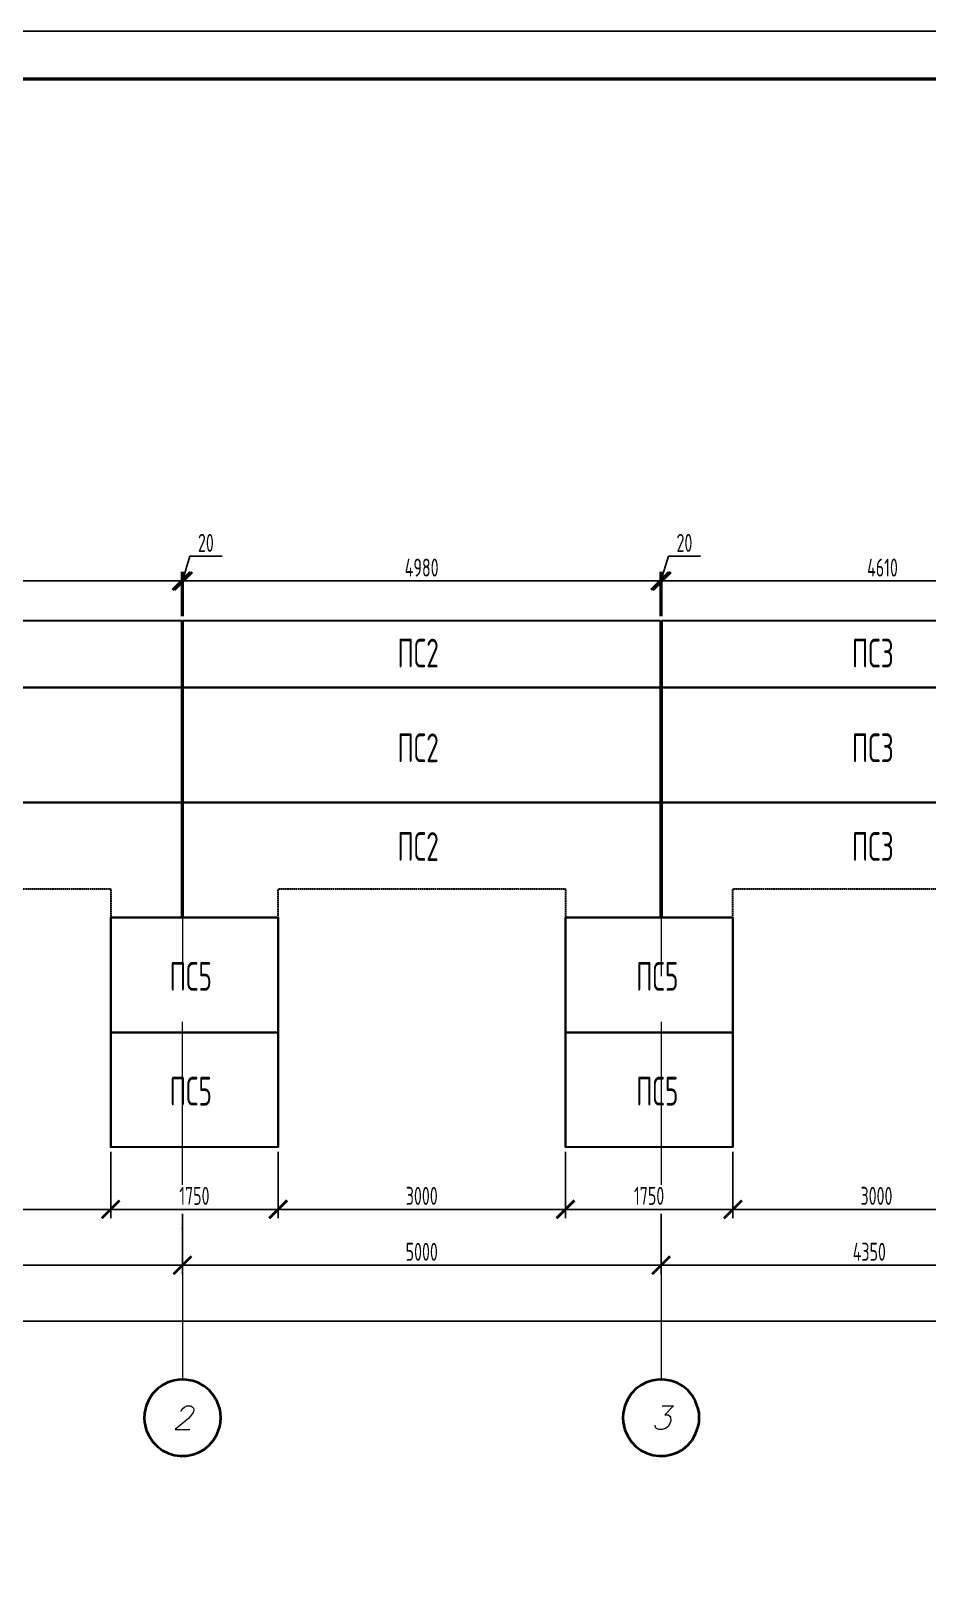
# Model space of a CAD drawing. Header units: millimetres. Extents: x 148937 to 2048786, y 870 to 351006.
# Drawn here: x 657966 to 667333, y 252734 to 268991 of the extents above; entities that cross this region are included whole.
import ezdxf
from ezdxf.enums import TextEntityAlignment as Align

# ---------------------------------------------------------------- set-up
doc = ezdxf.new("R2010")
doc.units = ezdxf.units.MM
doc.linetypes.add('_ШТР__2__1_', pattern=[3, 2, -1])
doc.layers.get('Defpoints').update_dxf_attribs({"color": 4})
doc.layers.add('PDF _Геометрия', color=7, linetype='Continuous')
doc.layers.add('PDF _Сплошная заливка', color=7, linetype='Continuous', true_color=0x007eff)
doc.layers.add('Размер', color=72, linetype='Continuous', lineweight=0)
doc.layers.add('Текстовые примечания', color=52, linetype='Continuous', lineweight=25)
doc.styles.add('_PP_Text Style', font='cs_gost2304.shx', dxfattribs={"width": 0.8})
doc.styles.add('М2.5', font='isocpeui.ttf', dxfattribs={"height": 2.5})
doc.styles.add('М3', font='isocpeui.ttf', dxfattribs={"height": 3})
doc.dimstyles.new('_PP_DIM Style', dxfattribs={"dimtxt": 2.5, "dimasz": 2.5, "dimexe": 1.25, "dimexo": 0.625, "dimtad": 1, "dimdec": 0, "dimrnd": 0.001, "dimtxsty": '_PP_Text Style', "dimblk": 'ARCHTICK', "dimcen": 2.5, "dimdle": 2, "dimadec": 0, "dimazin": 2, "dimtfac": 0.75, "dimtdec": 0, "dimtmove": 1, "dimatfit": 3, "dimfxl": 1, "dimtfill": 1, "dimtolj": 1, "dimarcsym": 0})

# ---------------------------------------------------------------- blocks, each defined once
blk = doc.blocks.new('_ArchTick')
at = {"color": 0, "linetype": 'ByBlock', "const_width": 0.15}
blk.add_lwpolyline([(-0.5, -0.5), (0.5, 0.5)], dxfattribs=at)
blk = doc.blocks.new('*D276')
at = {"layer": 'Defpoints', "color": 0, "ltscale": 75, "transparency": 16777216}
for p in [(654546, 256103), (699543, 256103), (654546, 255519)]:
    blk.add_point(p, dxfattribs=at)
at = {"layer": 'Размер', "color": 0, "lineweight": -2, "ltscale": 75, "transparency": 16777216}
for p, q in [((654546, 256056), (654546, 255425)), ((699543, 256056), (699543, 255425)), ((699693, 255519), (654396, 255519))]:
    blk.add_line(p, q, dxfattribs=at)
at = {"layer": 'Размер', "color": 0, "lineweight": -2, "ltscale": 75, "transparency": 16777216, "xscale": 187.5, "yscale": 187.5, "zscale": 187.5, "rotation": 180}
blk.add_blockref('_ArchTick', (654546, 255519), dxfattribs=at)
at = {"layer": 'Размер', "color": 0, "lineweight": -2, "ltscale": 75, "transparency": 16777216, "xscale": 187.5, "yscale": 187.5, "zscale": 187.5}
blk.add_blockref('_ArchTick', (699543, 255519), dxfattribs=at)
at = {"layer": 'Размер', "color": 0, "ltscale": 75, "transparency": 16777216, "insert": (677044, 255659), "char_height": 187.5, "attachment_point": 5, "style": '_PP_Text Style', "bg_fill": 3, "box_fill_scale": 1.1, "bg_fill_color": 256, "bg_fill_true_color": 13158600, "bg_fill_transparency": 0}
blk.add_mtext('\\A1;45000', dxfattribs=at)
blk = doc.blocks.new('*D243')
at = {"layer": 'Defpoints', "color": 0, "ltscale": 75, "transparency": 16777216}
for p in [(664546, 256687), (668896, 256687), (664546, 256103)]:
    blk.add_point(p, dxfattribs=at)
at = {"layer": 'Размер', "color": 0, "lineweight": -2, "ltscale": 75, "transparency": 16777216}
for p, q in [((664546, 256640), (664546, 256009)), ((668896, 256640), (668896, 256009)), ((669046, 256103), (664396, 256103))]:
    blk.add_line(p, q, dxfattribs=at)
at = {"layer": 'Размер', "color": 0, "lineweight": -2, "ltscale": 75, "transparency": 16777216, "xscale": 187.5, "yscale": 187.5, "zscale": 187.5, "rotation": 180}
blk.add_blockref('_ArchTick', (664546, 256103), dxfattribs=at)
at = {"layer": 'Размер', "color": 0, "lineweight": -2, "ltscale": 75, "transparency": 16777216, "xscale": 187.5, "yscale": 187.5, "zscale": 187.5}
blk.add_blockref('_ArchTick', (668896, 256103), dxfattribs=at)
at = {"layer": 'Размер', "color": 0, "ltscale": 75, "transparency": 16777216, "insert": (666721, 256244), "char_height": 187.5, "attachment_point": 5, "style": '_PP_Text Style', "bg_fill": 3, "box_fill_scale": 1.1, "bg_fill_color": 256, "bg_fill_true_color": 13158600, "bg_fill_transparency": 0}
blk.add_mtext('\\A1;4350', dxfattribs=at)
blk = doc.blocks.new('*D244')
at = {"layer": 'Defpoints', "color": 0, "ltscale": 75, "transparency": 16777216}
for p in [(659546, 256687), (664546, 256687), (659546, 256103)]:
    blk.add_point(p, dxfattribs=at)
at = {"layer": 'Размер', "color": 0, "lineweight": -2, "ltscale": 75, "transparency": 16777216}
for p, q in [((659546, 256640), (659546, 256009)), ((664546, 256640), (664546, 256009)), ((664696, 256103), (659396, 256103))]:
    blk.add_line(p, q, dxfattribs=at)
at = {"layer": 'Размер', "color": 0, "lineweight": -2, "ltscale": 75, "transparency": 16777216, "xscale": 187.5, "yscale": 187.5, "zscale": 187.5, "rotation": 180}
blk.add_blockref('_ArchTick', (659546, 256103), dxfattribs=at)
at = {"layer": 'Размер', "color": 0, "lineweight": -2, "ltscale": 75, "transparency": 16777216, "xscale": 187.5, "yscale": 187.5, "zscale": 187.5}
blk.add_blockref('_ArchTick', (664546, 256103), dxfattribs=at)
at = {"layer": 'Размер', "color": 0, "ltscale": 75, "transparency": 16777216, "insert": (662046, 256244), "char_height": 187.5, "attachment_point": 5, "style": '_PP_Text Style', "bg_fill": 3, "box_fill_scale": 1.1, "bg_fill_color": 256, "bg_fill_true_color": 13158600, "bg_fill_transparency": 0}
blk.add_mtext('\\A1;5000', dxfattribs=at)
blk = doc.blocks.new('*D245')
at = {"layer": 'Defpoints', "color": 0, "ltscale": 75, "transparency": 16777216}
for p in [(654546, 256687), (659546, 256687), (654546, 256103)]:
    blk.add_point(p, dxfattribs=at)
at = {"layer": 'Размер', "color": 0, "lineweight": -2, "ltscale": 75, "transparency": 16777216}
for p, q in [((654546, 256640), (654546, 256009)), ((659546, 256640), (659546, 256009)), ((659696, 256103), (654396, 256103))]:
    blk.add_line(p, q, dxfattribs=at)
at = {"layer": 'Размер', "color": 0, "lineweight": -2, "ltscale": 75, "transparency": 16777216, "xscale": 187.5, "yscale": 187.5, "zscale": 187.5, "rotation": 180}
blk.add_blockref('_ArchTick', (654546, 256103), dxfattribs=at)
at = {"layer": 'Размер', "color": 0, "lineweight": -2, "ltscale": 75, "transparency": 16777216, "xscale": 187.5, "yscale": 187.5, "zscale": 187.5}
blk.add_blockref('_ArchTick', (659546, 256103), dxfattribs=at)
at = {"layer": 'Размер', "color": 0, "ltscale": 75, "transparency": 16777216, "insert": (657046, 256244), "char_height": 187.5, "attachment_point": 5, "style": '_PP_Text Style', "bg_fill": 3, "box_fill_scale": 1.1, "bg_fill_color": 256, "bg_fill_true_color": 13158600, "bg_fill_transparency": 0}
blk.add_mtext('\\A1;5000', dxfattribs=at)
blk = doc.blocks.new('*D287')
at = {"layer": 'Defpoints', "color": 0, "ltscale": 75, "transparency": 16777216}
for p in [(665296, 257336), (668297, 257336), (665296, 256687)]:
    blk.add_point(p, dxfattribs=at)
at = {"layer": 'Размер', "color": 0, "lineweight": -2, "ltscale": 75, "transparency": 16777216}
for p, q in [((665296, 257289), (665296, 256594)), ((668297, 257289), (668297, 256594)), ((668447, 256687), (665146, 256687))]:
    blk.add_line(p, q, dxfattribs=at)
at = {"layer": 'Размер', "color": 0, "lineweight": -2, "ltscale": 75, "transparency": 16777216, "xscale": 187.5, "yscale": 187.5, "zscale": 187.5, "rotation": 180}
blk.add_blockref('_ArchTick', (665296, 256687), dxfattribs=at)
at = {"layer": 'Размер', "color": 0, "lineweight": -2, "ltscale": 75, "transparency": 16777216, "xscale": 187.5, "yscale": 187.5, "zscale": 187.5}
blk.add_blockref('_ArchTick', (668297, 256687), dxfattribs=at)
at = {"layer": 'Размер', "color": 0, "ltscale": 75, "transparency": 16777216, "insert": (666796, 256828), "char_height": 187.5, "attachment_point": 5, "style": '_PP_Text Style', "bg_fill": 3, "box_fill_scale": 1.1, "bg_fill_color": 256, "bg_fill_true_color": 13158600, "bg_fill_transparency": 0}
blk.add_mtext('\\A1;3000', dxfattribs=at)
blk = doc.blocks.new('*D288')
at = {"layer": 'Defpoints', "color": 0, "ltscale": 75, "transparency": 16777216}
for p in [(663547, 257336), (665296, 257336), (663547, 256687)]:
    blk.add_point(p, dxfattribs=at)
at = {"layer": 'Размер', "color": 0, "lineweight": -2, "ltscale": 75, "transparency": 16777216}
for p, q in [((663547, 257289), (663547, 256594)), ((665296, 257289), (665296, 256594)), ((665446, 256687), (663397, 256687))]:
    blk.add_line(p, q, dxfattribs=at)
at = {"layer": 'Размер', "color": 0, "lineweight": -2, "ltscale": 75, "transparency": 16777216, "xscale": 187.5, "yscale": 187.5, "zscale": 187.5, "rotation": 180}
blk.add_blockref('_ArchTick', (663547, 256687), dxfattribs=at)
at = {"layer": 'Размер', "color": 0, "lineweight": -2, "ltscale": 75, "transparency": 16777216, "xscale": 187.5, "yscale": 187.5, "zscale": 187.5}
blk.add_blockref('_ArchTick', (665296, 256687), dxfattribs=at)
at = {"layer": 'Размер', "color": 0, "ltscale": 75, "transparency": 16777216, "insert": (664421, 256828), "char_height": 187.5, "attachment_point": 5, "style": '_PP_Text Style', "bg_fill": 3, "box_fill_scale": 1.1, "bg_fill_color": 256, "bg_fill_true_color": 13158600, "bg_fill_transparency": 0}
blk.add_mtext('\\A1;1750', dxfattribs=at)
blk = doc.blocks.new('*D289')
at = {"layer": 'Defpoints', "color": 0, "ltscale": 75, "transparency": 16777216}
for p in [(660546, 257336), (663547, 257336), (660546, 256687)]:
    blk.add_point(p, dxfattribs=at)
at = {"layer": 'Размер', "color": 0, "lineweight": -2, "ltscale": 75, "transparency": 16777216}
for p, q in [((660546, 257289), (660546, 256594)), ((663547, 257289), (663547, 256594)), ((663697, 256687), (660396, 256687))]:
    blk.add_line(p, q, dxfattribs=at)
at = {"layer": 'Размер', "color": 0, "lineweight": -2, "ltscale": 75, "transparency": 16777216, "xscale": 187.5, "yscale": 187.5, "zscale": 187.5, "rotation": 180}
blk.add_blockref('_ArchTick', (660546, 256687), dxfattribs=at)
at = {"layer": 'Размер', "color": 0, "lineweight": -2, "ltscale": 75, "transparency": 16777216, "xscale": 187.5, "yscale": 187.5, "zscale": 187.5}
blk.add_blockref('_ArchTick', (663547, 256687), dxfattribs=at)
at = {"layer": 'Размер', "color": 0, "ltscale": 75, "transparency": 16777216, "insert": (662046, 256828), "char_height": 187.5, "attachment_point": 5, "style": '_PP_Text Style', "bg_fill": 3, "box_fill_scale": 1.1, "bg_fill_color": 256, "bg_fill_true_color": 13158600, "bg_fill_transparency": 0}
blk.add_mtext('\\A1;3000', dxfattribs=at)
blk = doc.blocks.new('*D290')
at = {"layer": 'Defpoints', "color": 0, "ltscale": 75, "transparency": 16777216}
for p in [(658797, 257336), (660546, 257336), (658797, 256687)]:
    blk.add_point(p, dxfattribs=at)
at = {"layer": 'Размер', "color": 0, "lineweight": -2, "ltscale": 75, "transparency": 16777216}
for p, q in [((658797, 257289), (658797, 256594)), ((660546, 257289), (660546, 256594)), ((660696, 256687), (658647, 256687))]:
    blk.add_line(p, q, dxfattribs=at)
at = {"layer": 'Размер', "color": 0, "lineweight": -2, "ltscale": 75, "transparency": 16777216, "xscale": 187.5, "yscale": 187.5, "zscale": 187.5, "rotation": 180}
blk.add_blockref('_ArchTick', (658797, 256687), dxfattribs=at)
at = {"layer": 'Размер', "color": 0, "lineweight": -2, "ltscale": 75, "transparency": 16777216, "xscale": 187.5, "yscale": 187.5, "zscale": 187.5}
blk.add_blockref('_ArchTick', (660546, 256687), dxfattribs=at)
at = {"layer": 'Размер', "color": 0, "ltscale": 75, "transparency": 16777216, "insert": (659671, 256828), "char_height": 187.5, "attachment_point": 5, "style": '_PP_Text Style', "bg_fill": 3, "box_fill_scale": 1.1, "bg_fill_color": 256, "bg_fill_true_color": 13158600, "bg_fill_transparency": 0}
blk.add_mtext('\\A1;1750', dxfattribs=at)
blk = doc.blocks.new('*D251')
at = {"layer": 'Defpoints', "color": 0, "ltscale": 75, "transparency": 16777216}
for p in [(664554, 263249), (664554, 262835), (669164, 262835)]:
    blk.add_point(p, dxfattribs=at)
at = {"layer": 'Размер', "color": 0, "lineweight": -2, "ltscale": 75, "transparency": 16777216}
for p, q in [((669314, 263249), (664404, 263249)), ((664554, 262882), (664554, 263343)), ((669164, 262882), (669164, 263343))]:
    blk.add_line(p, q, dxfattribs=at)
at = {"layer": 'Размер', "color": 0, "lineweight": -2, "ltscale": 75, "transparency": 16777216, "xscale": 187.5, "yscale": 187.5, "zscale": 187.5, "rotation": 180}
blk.add_blockref('_ArchTick', (664554, 263249), dxfattribs=at)
at = {"layer": 'Размер', "color": 0, "lineweight": -2, "ltscale": 75, "transparency": 16777216, "xscale": 187.5, "yscale": 187.5, "zscale": 187.5}
blk.add_blockref('_ArchTick', (669164, 263249), dxfattribs=at)
at = {"layer": 'Размер', "color": 0, "ltscale": 75, "transparency": 16777216, "insert": (666859, 263389), "char_height": 187.5, "attachment_point": 5, "style": '_PP_Text Style', "bg_fill": 3, "box_fill_scale": 1.1, "bg_fill_color": 256, "bg_fill_true_color": 13158600, "bg_fill_transparency": 0}
blk.add_mtext('\\A1;4610', dxfattribs=at)
blk = doc.blocks.new('*D302')
at = {"layer": 'Defpoints', "color": 0, "ltscale": 75, "transparency": 16777216}
for p in [(664535, 263249), (664535, 262835), (664554, 262835)]:
    blk.add_point(p, dxfattribs=at)
at = {"layer": 'Размер', "color": 0, "lineweight": -2, "ltscale": 75, "transparency": 16777216}
for p, q in [((664545, 263249), (664622, 263507)), ((664622, 263507), (664959, 263507)), ((664535, 263249), (664348, 263249)), ((664535, 262882), (664535, 263343)), ((664554, 263249), (664535, 263249)), ((664554, 263249), (664535, 263249)), ((664554, 262882), (664554, 263343)), ((664554, 263249), (664742, 263249))]:
    blk.add_line(p, q, dxfattribs=at)
at = {"layer": 'Размер', "color": 0, "lineweight": -2, "ltscale": 75, "transparency": 16777216, "xscale": 187.5, "yscale": 187.5, "zscale": 187.5}
blk.add_blockref('_ArchTick', (664535, 263249), dxfattribs=at)
at = {"layer": 'Размер', "color": 0, "lineweight": -2, "ltscale": 75, "transparency": 16777216, "xscale": 187.5, "yscale": 187.5, "zscale": 187.5, "rotation": 180}
blk.add_blockref('_ArchTick', (664554, 263249), dxfattribs=at)
at = {"layer": 'Размер', "color": 0, "ltscale": 75, "transparency": 16777216, "insert": (664790, 263647), "char_height": 187.5, "attachment_point": 5, "style": '_PP_Text Style', "bg_fill": 3, "box_fill_scale": 1.1, "bg_fill_color": 256, "bg_fill_true_color": 13158600, "bg_fill_transparency": 0}
blk.add_mtext('\\A1;20', dxfattribs=at)
blk = doc.blocks.new('*D255')
at = {"layer": 'Defpoints', "color": 0, "ltscale": 75, "transparency": 16777216}
for p in [(659555, 263249), (659555, 262835), (664535, 262835)]:
    blk.add_point(p, dxfattribs=at)
at = {"layer": 'Размер', "color": 0, "lineweight": -2, "ltscale": 75, "transparency": 16777216}
for p, q in [((664685, 263249), (659405, 263249)), ((659555, 262882), (659555, 263343)), ((664535, 262882), (664535, 263343))]:
    blk.add_line(p, q, dxfattribs=at)
at = {"layer": 'Размер', "color": 0, "lineweight": -2, "ltscale": 75, "transparency": 16777216, "xscale": 187.5, "yscale": 187.5, "zscale": 187.5, "rotation": 180}
blk.add_blockref('_ArchTick', (659555, 263249), dxfattribs=at)
at = {"layer": 'Размер', "color": 0, "lineweight": -2, "ltscale": 75, "transparency": 16777216, "xscale": 187.5, "yscale": 187.5, "zscale": 187.5}
blk.add_blockref('_ArchTick', (664535, 263249), dxfattribs=at)
at = {"layer": 'Размер', "color": 0, "ltscale": 75, "transparency": 16777216, "insert": (662045, 263389), "char_height": 187.5, "attachment_point": 5, "style": '_PP_Text Style', "bg_fill": 3, "box_fill_scale": 1.1, "bg_fill_color": 256, "bg_fill_true_color": 13158600, "bg_fill_transparency": 0}
blk.add_mtext('\\A1;4980', dxfattribs=at)
blk = doc.blocks.new('*D317')
at = {"layer": 'Defpoints', "color": 0, "ltscale": 75, "transparency": 16777216}
for p in [(659536, 263249), (659536, 262835), (659555, 262835)]:
    blk.add_point(p, dxfattribs=at)
at = {"layer": 'Размер', "color": 0, "lineweight": -2, "ltscale": 75, "transparency": 16777216}
for p, q in [((659546, 263249), (659623, 263507)), ((659623, 263507), (659960, 263507)), ((659536, 263249), (659349, 263249)), ((659536, 262882), (659536, 263343)), ((659555, 263249), (659536, 263249)), ((659555, 263249), (659536, 263249)), ((659555, 262882), (659555, 263343)), ((659555, 263249), (659743, 263249))]:
    blk.add_line(p, q, dxfattribs=at)
at = {"layer": 'Размер', "color": 0, "lineweight": -2, "ltscale": 75, "transparency": 16777216, "xscale": 187.5, "yscale": 187.5, "zscale": 187.5}
blk.add_blockref('_ArchTick', (659536, 263249), dxfattribs=at)
at = {"layer": 'Размер', "color": 0, "lineweight": -2, "ltscale": 75, "transparency": 16777216, "xscale": 187.5, "yscale": 187.5, "zscale": 187.5, "rotation": 180}
blk.add_blockref('_ArchTick', (659555, 263249), dxfattribs=at)
at = {"layer": 'Размер', "color": 0, "ltscale": 75, "transparency": 16777216, "insert": (659791, 263647), "char_height": 187.5, "attachment_point": 5, "style": '_PP_Text Style', "bg_fill": 3, "box_fill_scale": 1.1, "bg_fill_color": 256, "bg_fill_true_color": 13158600, "bg_fill_transparency": 0}
blk.add_mtext('\\A1;20', dxfattribs=at)
blk = doc.blocks.new('*D256')
at = {"layer": 'Defpoints', "color": 0, "ltscale": 75, "transparency": 16777216}
for p in [(654196, 263249), (654196, 262835), (659536, 262835)]:
    blk.add_point(p, dxfattribs=at)
at = {"layer": 'Размер', "color": 0, "lineweight": -2, "ltscale": 75, "transparency": 16777216}
for p, q in [((659686, 263249), (654046, 263249)), ((654196, 262882), (654196, 263343)), ((659536, 262882), (659536, 263343))]:
    blk.add_line(p, q, dxfattribs=at)
at = {"layer": 'Размер', "color": 0, "lineweight": -2, "ltscale": 75, "transparency": 16777216, "xscale": 187.5, "yscale": 187.5, "zscale": 187.5, "rotation": 180}
blk.add_blockref('_ArchTick', (654196, 263249), dxfattribs=at)
at = {"layer": 'Размер', "color": 0, "lineweight": -2, "ltscale": 75, "transparency": 16777216, "xscale": 187.5, "yscale": 187.5, "zscale": 187.5}
blk.add_blockref('_ArchTick', (659536, 263249), dxfattribs=at)
at = {"layer": 'Размер', "color": 0, "ltscale": 75, "transparency": 16777216, "insert": (656866, 263389), "char_height": 187.5, "attachment_point": 5, "style": '_PP_Text Style', "bg_fill": 3, "box_fill_scale": 1.1, "bg_fill_color": 256, "bg_fill_true_color": 13158600, "bg_fill_transparency": 0}
blk.add_mtext('\\A1;5340', dxfattribs=at)
blk = doc.blocks.new('*D322')
at = {"layer": 'Defpoints', "color": 0, "ltscale": 75, "transparency": 16777216}
for p in [(655796, 257336), (658797, 257336), (658797, 256687)]:
    blk.add_point(p, dxfattribs=at)
at = {"layer": 'Размер', "color": 0, "lineweight": -2, "ltscale": 75, "transparency": 16777216}
for p, q in [((655796, 257289), (655796, 256594)), ((658797, 257289), (658797, 256594)), ((655646, 256687), (658947, 256687))]:
    blk.add_line(p, q, dxfattribs=at)
at = {"layer": 'Размер', "color": 0, "lineweight": -2, "ltscale": 75, "transparency": 16777216, "xscale": 187.5, "yscale": 187.5, "zscale": 187.5, "rotation": 180}
blk.add_blockref('_ArchTick', (655796, 256687), dxfattribs=at)
at = {"layer": 'Размер', "color": 0, "lineweight": -2, "ltscale": 75, "transparency": 16777216, "xscale": 187.5, "yscale": 187.5, "zscale": 187.5}
blk.add_blockref('_ArchTick', (658797, 256687), dxfattribs=at)
at = {"layer": 'Размер', "color": 0, "ltscale": 75, "transparency": 16777216, "insert": (657297, 256828), "char_height": 187.5, "attachment_point": 5, "style": '_PP_Text Style', "bg_fill": 3, "box_fill_scale": 1.1, "bg_fill_color": 256, "bg_fill_true_color": 13158600, "bg_fill_transparency": 0}
blk.add_mtext('\\A1;3000', dxfattribs=at)
blk = doc.blocks.new('*U427')
blk.add_lwpolyline([(0, 0), (594, 0), (594, 420), (0, 420)], close=True)
at = {"const_width": 0.35}
blk.add_lwpolyline([(20, 5), (589, 5), (589, 415), (20, 415)], close=True, dxfattribs=at)
at = {"style": 'М2.5'}
for tag, height, p in [('ГРАФА_ЗАКАЗЧИК', 2.5, (474.05, 55)), ('ГРАФА_10Ф3-1', 2.5, (405, 32.5)), ('ГРАФА_13Ф3-1', 2.5, (460, 32.5)), ('ГРАФА_10Ф3-2', 2.5, (405, 27.5)), ('ГРАФА_13Ф3-2', 2.5, (460, 27.5)), ('ГРАФА_10Ф3-3', 2.5, (405, 22.5)), ('ГРАФА_13Ф3-3', 2.5, (460, 22.5)), ('ГРАФА_10Ф3-4', 2.5, (405, 17.5)), ('ГРАФА_13Ф3-4', 2.5, (460, 17.5)), ('ГРАФА_10Ф3-5', 2.5, (405, 12.5)), ('ГРАФА_13Ф3-5', 2.5, (460, 12.5)), ('ГРАФА_10Ф3-6', 2.5, (405, 7.5)), ('ГРАФА_13Ф3-6', 2.5, (460, 7.5)), ('СВОЙСТВА_2', 3, (549.57, 2.5)), ('ФОРМАТ', 3, (527.51, 2.5))]:
    blk.add_attdef(tag, text='', height=height, dxfattribs=at).set_placement(p, align=Align.MIDDLE_LEFT)
at = {"style": 'М3'}
for tag, p in [('ГРАФА_1Ф3', (529, 55)), ('ГРАФА_6Ф3', (546.5, 25)), ('ГРАФА_7Ф3', (562.5, 25)), ('ГРАФА_8Ф3', (580, 25))]:
    blk.add_attdef(tag, text='', height=3, dxfattribs=at).set_placement(p, align=Align.MIDDLE_CENTER)
at = {"lineweight": 30, "flags": 104}
for tag, height, p in [('ГРАФА_2Ф3', 2.4, (529, 42.5)), ('ГРАФА_3Ф3', 2.5, (504, 27.5)), ('ГРАФА_4Ф3', 2.5, (504, 12.5))]:
    blk.add_attdef(tag, text='', height=height, dxfattribs=at).set_placement(p, align=Align.MIDDLE_CENTER)

msp = doc.modelspace()

# ---------------------------------------------------------------- linework, layer by layer
at = {"layer": 'PDF _Геометрия', "color": 7, "lineweight": 30}
for points in [[(659536.12816, 262835.50111), (659536.12816, 262135.17891), (654195.63392, 262135.17891), (654195.63392, 262835.50111)], [(664535.05387, 262835.50111), (664535.05387, 262135.17891), (659555.46196, 262135.17891), (659555.46196, 262835.50111)], [(669164.48197, 262835.50111), (669164.48197, 262135.17891), (664556.53363, 262135.17891), (664556.53363, 262835.50111)], [(659536.12816, 262135.17973), (659536.12816, 260934.3204), (654195.63392, 260934.3204), (654195.63392, 262135.17973)], [(664535.05387, 262135.17973), (664535.05387, 260934.3204), (659555.46196, 260934.3204), (659555.46196, 262135.17973)], [(669164.48197, 262135.17973), (669164.48197, 260934.3204), (664556.53363, 260934.3204), (664556.53363, 262135.17973)], [(660545.79344, 259735.60868), (660545.79344, 258534.74935), (658797.13608, 258534.74935), (658797.13608, 259735.60868)], [(665295.52613, 259735.60868), (665295.52613, 258534.74935), (663546.86877, 258534.74935), (663546.86877, 259735.60868)], [(660545.79344, 258534.75005), (660545.79344, 257336.03899), (658797.13608, 257336.03899), (658797.13608, 258534.75005)], [(665295.52613, 258534.75005), (665295.52613, 257336.03899), (663546.86877, 257336.03899), (663546.86877, 258534.75005)]]:
    msp.add_lwpolyline(points, close=True, dxfattribs=at)
for points in [[(655796.06074, 259735.60785), (654195.63106, 259735.60785), (654195.63106, 260934.31892), (659536.12515, 260934.31892), (659536.12515, 259735.60785), (658797.13485, 259735.60785)], [(660545.79344, 259735.60785), (659555.46046, 259735.60785), (659555.46046, 260934.31892), (664535.05222, 260934.31892), (664535.05222, 259735.60785), (663546.86755, 259735.60785)], [(665295.52613, 259735.60785), (664556.53583, 259735.60785), (664556.53583, 260934.31892), (669164.48417, 260934.31892), (669164.48417, 259735.60785), (668296.60024, 259735.60785)], [(658797.13485, 259735.60785), (658797.13485, 257336.03899)], [(660545.79344, 257336.03899), (660545.79344, 259735.60785)], [(663546.86755, 259735.60868), (663546.86755, 257336.03899)], [(665295.52613, 257336.03899), (665295.52613, 259735.60785)]]:
    msp.add_lwpolyline(points, dxfattribs=at)
at = {"layer": 'PDF _Геометрия', "color": 7, "lineweight": 5}
for points in [[(659546.86667, 260457.41359), (659546.86667, 259123.36425)], [(664545.79239, 260457.41359), (664545.79239, 259123.36425)], [(659544.73925, 258644.30866), (659544.73925, 256723.79402)], [(664545.81077, 258644.30866), (664545.81077, 256723.79402)], [(659544.73925, 256485.34016), (659544.73925, 256487.48839)], [(664545.81077, 256485.34016), (664545.81077, 256487.48839)]]:
    msp.add_lwpolyline(points, dxfattribs=at)
at = {"layer": 'PDF _Геометрия', "color": 7, "linetype": '_ШТР__2__1_', "lineweight": 30}
for points in [[(655796.06074, 259735.60868), (655796.06074, 260034.21303), (658797.13485, 260034.21303), (658797.13485, 259735.60785)], [(660545.79344, 259735.60785), (660545.79344, 260034.21303), (663546.86755, 260034.21303), (663546.86755, 259735.60868)], [(665295.52613, 259735.60785), (665295.52613, 260034.21303), (668296.60024, 260034.21303), (668296.60024, 259735.60785)]]:
    msp.add_lwpolyline(points, dxfattribs=at)
at = {"layer": 'PDF _Геометрия', "color": 7, "lineweight": 15}
for points in [[(659531.83188, 254575.56507), (659536.12833, 254588.45443), (659553.31416, 254612.08494), (659566.20352, 254622.82607), (659591.98225, 254635.71544), (659634.94681, 254635.71544), (659652.13263, 254622.82607), (659660.72554, 254612.08494), (659665.022, 254588.45443), (659658.57731, 254564.82393), (659641.39149, 254541.19342), (659609.16808, 254504.67355), (659471.6815, 254386.52103), (659622.05744, 254386.52103)], [(664558.68123, 254635.71518), (664676.83375, 254635.71518), (664586.60819, 254541.19316), (664618.8316, 254541.19316), (664638.16565, 254528.30379), (664644.61034, 254517.56265), (664646.75856, 254481.04278), (664640.31388, 254457.41228), (664618.8316, 254420.89241), (664590.90464, 254397.2619), (664556.533, 254386.52076), (664524.30958, 254386.52076), (664496.38262, 254397.2619), (664487.78971, 254410.15127), (664483.49326, 254433.78177)]]:
    msp.add_lwpolyline(points, dxfattribs=at)
at = {"layer": 'PDF _Геометрия', "color": 7, "lineweight": 35}
for points in [[(659935.69711, 254418.74488), (659944.29003, 254463.85766), (659946.43825, 254511.11867), (659944.29003, 254558.37968), (659935.69711, 254603.49246)], [(664934.62283, 254418.74488), (664943.21574, 254463.85766), (664945.36396, 254511.11867), (664943.21574, 254558.37968), (664934.62283, 254603.49246)], [(659149.44577, 254558.37968), (659147.29754, 254511.11867), (659149.44577, 254463.85766)], [(664148.37148, 254558.37968), (664146.22326, 254511.11867), (664148.37148, 254463.85766)]]:
    msp.add_lwpolyline(points, dxfattribs=at)
for points in [[(659935.69711, 254603.49246), (659818.01004, 255036.39615), (659217.75945, 255001.12941), (659149.44577, 254558.37968)], [(664934.62283, 254603.49246), (664816.93575, 255036.39615), (664216.68516, 255001.12941), (664148.37148, 254558.37968)], [(659149.44577, 254463.85766), (659217.75945, 254021.10793), (659818.01004, 253985.84119), (659935.69711, 254418.74488)], [(664148.37148, 254463.85766), (664216.68516, 254021.10793), (664816.93575, 253985.84119), (664934.62283, 254418.74488)]]:
    msp.add_open_spline(points, degree=3, dxfattribs=at)

# ---------------------------------------------------------------- texts
at = {"layer": 'Текстовые примечания', "color": 7, "ltscale": 75, "char_height": 300, "attachment_point": 5, "style": '_PP_Text Style'}
for s, insert in [('\\pxqc;ПС2', (662008.15348, 262495.83227)), ('\\pxqc;ПС3', (666757.88617, 262495.83227)), ('\\pxqc;ПС2', (662008.15054, 261506.97146)), ('\\pxqc;ПС3', (666757.88324, 261506.97146)), ('\\pxqc;ПС2', (662008.15054, 260476.26039)), ('\\pxqc;ПС3', (666757.88324, 260476.26039)), ('\\pxqc;ПС5', (659633.28481, 259119.79742)), ('\\pxqc;ПС5', (664506.0175, 259119.79742)), ('\\pxqc;ПС5', (659633.28481, 257921.08635)), ('\\pxqc;ПС5', (664506.0175, 257921.08635))]:
    msp.add_mtext_dynamic_manual_height_columns(s, width=891.7464151, gutter_width=75, heights=[1198.7105], dxfattribs=dict(at, insert=insert))

# ---------------------------------------------------------------- dimensions: what is measured, and where the dimension line sits
at = {"layer": 'Размер', "color": 7, "ltscale": 75}
dim = msp.add_linear_dim(base=(654545.81632, 255518.63814), p1=(699542.5729, 256102.95607), p2=(654545.81632, 256102.95607), angle=180, text='45000', dimstyle='_PP_DIM Style', override={"dimscale": 75}, dxfattribs=at)
dim.commit()
dim.dimension.update_dxf_attribs({"geometry": '*D276', "text_midpoint": (677044.19461, 255659.26314)})

# ---------------------------------------------------------------- next in the draw order: linework, layer by layer
at = {"layer": 'PDF _Геометрия', "color": 7, "lineweight": 9}
msp.add_lwpolyline([(654446.97618, 255518.63799), (699643.5378, 255518.63799)], dxfattribs=at)

# ---------------------------------------------------------------- next in the draw order: dimensions: what is measured, and where the dimension line sits
at = {"layer": 'Размер', "color": 7, "ltscale": 75}
for base, p1, p2, picture, middle in [((664554.40385, 263248.81475), (669164.4982, 262835.49894), (664554.40385, 262835.49894), '*D251', (666859.45103, 263389.43975)), ((664545.81077, 256102.95607), (668895.81077, 256687.274), (664545.81077, 256687.274), '*D243', (666720.81077, 256243.58107))]:
    dim = msp.add_linear_dim(base=base, p1=p1, p2=p2, angle=180, dimstyle='_PP_DIM Style', override={"dimscale": 75}, dxfattribs=at)
    dim.commit()
    dim.dimension.update_dxf_attribs({"geometry": picture, "text_midpoint": middle})

# ---------------------------------------------------------------- next in the draw order: dimensions: what is measured, and where the dimension line sits
for base, p1, p2, text, picture, middle in [((664535.07007, 263248.81475), (664554.40385, 262835.49894), (664535.07007, 262835.49894), '20', '*D302', (664668.95571, 263647.25225)), ((665295.52613, 256687.274), (668296.60024, 257336.03829), (665295.52613, 257336.03899), '3000', '*D287', (666796.06319, 256827.899))]:
    dim = msp.add_linear_dim(base=base, p1=p1, p2=p2, angle=180, text=text, dimstyle='_PP_DIM Style', override={"dimscale": 75}, dxfattribs=at)
    dim.commit()
    dim.dimension.update_dxf_attribs({"geometry": picture, "text_midpoint": middle})
dim = msp.add_linear_dim(base=(659545.81532, 256102.95607), p1=(664545.81077, 256687.274), p2=(659545.81532, 256687.274), angle=180, dimstyle='_PP_DIM Style', override={"dimscale": 75}, dxfattribs=at)
dim.commit()
dim.dimension.update_dxf_attribs({"geometry": '*D244', "text_midpoint": (662045.81305, 256243.58107)})

# ---------------------------------------------------------------- next in the draw order: linework, layer by layer
at = {"layer": 'PDF _Геометрия', "color": 7, "lineweight": 5}
for points in [[(664545.79239, 256485.34046), (664545.79239, 256487.48869)], [(664545.79239, 256244.73782), (664545.79239, 254910.68848)]]:
    msp.add_lwpolyline(points, dxfattribs=at)
at = {"layer": 'PDF _Геометрия', "color": 7, "lineweight": 9}
msp.add_lwpolyline([(664545.79239, 256023.47019), (664545.79239, 256302.7398)], close=True, dxfattribs=at)
msp.add_lwpolyline([(664444.82761, 256102.95401), (668994.77397, 256102.95401)], dxfattribs=at)
at = {"layer": 'PDF _Сплошная заливка', "color": 7, "lineweight": 9, "transparency": 33554559}
for points in [[(664612.38692, 256186.73585), (664479.1968, 256019.17409), (664462.01098, 256036.35991)], [(664462.01273, 256036.35947), (664479.19855, 256019.17365), (664612.38867, 256186.73541)], [(664629.57204, 256169.55073), (664612.38622, 256186.73655), (664479.1961, 256019.17479)], [(664479.19785, 256019.17435), (664612.38797, 256186.73611), (664629.57379, 256169.55029)]]:
    msp.add_solid(points, dxfattribs=at)

# ---------------------------------------------------------------- next in the draw order: dimensions: what is measured, and where the dimension line sits
at = {"layer": 'Размер', "color": 7, "ltscale": 75}
for base, p1, p2, picture, middle in [((659555.48049, 263248.81475), (664535.07007, 262835.49894), (659555.48049, 262835.49894), '*D255', (662045.27528, 263389.43975)), ((654545.81532, 256102.95607), (659545.81532, 256687.274), (654545.81532, 256687.274), '*D245', (657045.81532, 256243.58107))]:
    dim = msp.add_linear_dim(base=base, p1=p1, p2=p2, angle=180, dimstyle='_PP_DIM Style', override={"dimscale": 75}, dxfattribs=at)
    dim.commit()
    dim.dimension.update_dxf_attribs({"geometry": picture, "text_midpoint": middle})
dim = msp.add_linear_dim(base=(663546.86877, 256687.274), p1=(665295.52613, 257336.03899), p2=(663546.86877, 257336.03899), angle=180, text='1750', dimstyle='_PP_DIM Style', override={"dimscale": 75}, dxfattribs=at)
dim.commit()
dim.dimension.update_dxf_attribs({"geometry": '*D288', "text_midpoint": (664421.19745, 256827.899)})

# ---------------------------------------------------------------- next in the draw order: linework, layer by layer
at = {"layer": 'PDF _Геометрия', "color": 7, "lineweight": 9}
for points in [[(665295.52613, 256607.78839), (665295.52613, 256887.058)], [(659546.86667, 256023.47019), (659546.86667, 256302.7398)]]:
    msp.add_lwpolyline(points, close=True, dxfattribs=at)
for points in [[(665196.70731, 256687.27439), (668395.41823, 256687.27439)], [(654446.97618, 256102.95401), (659645.68714, 256102.95401)], [(659445.9019, 256102.95401), (664646.76101, 256102.95401)]]:
    msp.add_lwpolyline(points, dxfattribs=at)
at = {"layer": 'PDF _Геометрия', "color": 7, "lineweight": 5}
for points in [[(659546.86667, 256485.34046), (659546.86667, 256487.48869)], [(659546.86667, 256244.73782), (659546.86667, 254910.68848)]]:
    msp.add_lwpolyline(points, dxfattribs=at)
at = {"layer": 'PDF _Сплошная заливка', "color": 7, "lineweight": 9, "transparency": 33554559}
for points in [[(665211.7421, 256620.67767), (665228.92792, 256605.64008), (665362.11804, 256771.05361)], [(665362.12066, 256771.05405), (665228.93055, 256605.64052), (665211.74473, 256620.67811)], [(665379.30579, 256753.86893), (665362.11997, 256771.05475), (665228.92985, 256605.64121)], [(665228.9316, 256605.64069), (665362.12171, 256771.05422), (665379.30754, 256753.8684)], [(659613.46121, 256186.73585), (659478.12286, 256019.17409), (659463.08527, 256036.35991)], [(659463.08702, 256036.35947), (659478.12461, 256019.17365), (659613.46296, 256186.73541)], [(659628.50038, 256169.55073), (659613.46278, 256186.73655), (659478.12444, 256019.17479)], [(659478.12619, 256019.17435), (659613.46453, 256186.73611), (659628.50213, 256169.55029)]]:
    msp.add_solid(points, dxfattribs=at)

# ---------------------------------------------------------------- next in the draw order: dimensions: what is measured, and where the dimension line sits
at = {"layer": 'Размер', "color": 7, "ltscale": 75}
for base, p1, p2, text, picture, middle in [((659536.1456, 263248.81475), (659555.48049, 262835.49894), (659536.1456, 262835.49894), '20', '*D317', (659670.03179, 263647.25225)), ((660545.79344, 256687.274), (663546.86755, 257336.03829), (660545.79344, 257336.03899), '3000', '*D289', (662046.33049, 256827.899))]:
    dim = msp.add_linear_dim(base=base, p1=p1, p2=p2, angle=180, text=text, dimstyle='_PP_DIM Style', override={"dimscale": 75}, dxfattribs=at)
    dim.commit()
    dim.dimension.update_dxf_attribs({"geometry": picture, "text_midpoint": middle})

# ---------------------------------------------------------------- next in the draw order: linework, layer by layer
at = {"layer": 'PDF _Геометрия', "color": 7, "lineweight": 9}
msp.add_lwpolyline([(663546.86563, 256607.78839), (663546.86563, 256887.058)], close=True, dxfattribs=at)
msp.add_lwpolyline([(663445.90085, 256687.27439), (665396.49161, 256687.27439)], dxfattribs=at)
at = {"layer": 'PDF _Сплошная заливка', "color": 7, "lineweight": 9, "transparency": 33554559}
for points in [[(663463.08597, 256620.67767), (663478.12356, 256605.64008), (663613.46191, 256771.05361)], [(663613.46453, 256771.05405), (663478.12619, 256605.64052), (663463.08859, 256620.67811)], [(663628.49933, 256753.86893), (663613.46173, 256771.05475), (663478.12339, 256605.64121)], [(663478.12514, 256605.64069), (663613.46348, 256771.05422), (663628.50108, 256753.8684)]]:
    msp.add_solid(points, dxfattribs=at)

# ---------------------------------------------------------------- next in the draw order: dimensions: what is measured, and where the dimension line sits
at = {"layer": 'Размер', "color": 7, "ltscale": 75}
dim = msp.add_linear_dim(base=(654195.65385, 263248.81475), p1=(659536.1456, 262835.49894), p2=(654195.65385, 262835.49894), angle=180, dimstyle='_PP_DIM Style', override={"dimscale": 75}, dxfattribs=at)
dim.commit()
dim.dimension.update_dxf_attribs({"geometry": '*D256', "text_midpoint": (656865.89973, 263389.43975)})
dim = msp.add_linear_dim(base=(658797.13608, 256687.274), p1=(660545.79344, 257336.03829), p2=(658797.13608, 257336.03829), angle=180, text='1750', dimstyle='_PP_DIM Style', override={"dimscale": 75}, dxfattribs=at)
dim.commit()
dim.dimension.update_dxf_attribs({"geometry": '*D290', "text_midpoint": (659671.46476, 256827.899)})

# ---------------------------------------------------------------- next in the draw order: linework, layer by layer
at = {"layer": 'PDF _Геометрия', "color": 7, "lineweight": 9}
msp.add_lwpolyline([(660545.79344, 256607.78839), (660545.79344, 256887.058)], close=True, dxfattribs=at)
msp.add_lwpolyline([(660446.97461, 256687.27439), (663645.68553, 256687.27439)], dxfattribs=at)
at = {"layer": 'PDF _Сплошная заливка', "color": 7, "lineweight": 9, "transparency": 33554559}
for points in [[(660612.38797, 256771.05405), (660479.19785, 256605.64052), (660462.01203, 256620.67811)], [(660462.01378, 256620.67767), (660479.1996, 256605.64008), (660612.38972, 256771.05361)], [(660629.57309, 256753.86893), (660612.38727, 256771.05475), (660479.19715, 256605.64121)], [(660479.1989, 256605.64069), (660612.38902, 256771.05422), (660629.57484, 256753.8684)]]:
    msp.add_solid(points, dxfattribs=at)

# ---------------------------------------------------------------- next in the draw order: dimensions: what is measured, and where the dimension line sits
at = {"layer": 'Размер', "color": 7, "ltscale": 75}
dim = msp.add_linear_dim(base=(658797.13485, 256687.274), p1=(655796.06074, 257336.03899), p2=(658797.13485, 257336.03899), text='3000', dimstyle='_PP_DIM Style', override={"dimscale": 75}, dxfattribs=at)
dim.commit()
dim.dimension.update_dxf_attribs({"geometry": '*D322', "text_midpoint": (657296.5978, 256827.899)})

# ---------------------------------------------------------------- next in the draw order: linework, layer by layer
at = {"layer": 'PDF _Геометрия', "color": 7, "lineweight": 9}
msp.add_lwpolyline([(658797.1373, 256607.78839), (658797.1373, 256887.058)], close=True, dxfattribs=at)
for points in [[(655697.24192, 256687.27439), (658895.95284, 256687.27439)], [(658696.16815, 256687.27439), (660646.75891, 256687.27439)]]:
    msp.add_lwpolyline(points, dxfattribs=at)
at = {"layer": 'PDF _Сплошная заливка', "color": 7, "lineweight": 9, "transparency": 33554559}
for points in [[(658713.35327, 256620.67767), (658728.39087, 256605.64008), (658863.72921, 256771.05361)], [(658863.73184, 256771.05405), (658728.39349, 256605.64052), (658713.3559, 256620.67811)], [(658728.39244, 256605.64069), (658863.73079, 256771.05422), (658878.76838, 256753.8684)], [(658878.771, 256753.86893), (658863.73341, 256771.05475), (658728.39506, 256605.64121)]]:
    msp.add_solid(points, dxfattribs=at)

# ---------------------------------------------------------------- next in the draw order: block references
at = {"xscale": 100, "yscale": 100, "zscale": 100}
msp.add_blockref('*U427', (648598.19361, 226991), dxfattribs=at)

doc.saveas('drawing.dxf')
